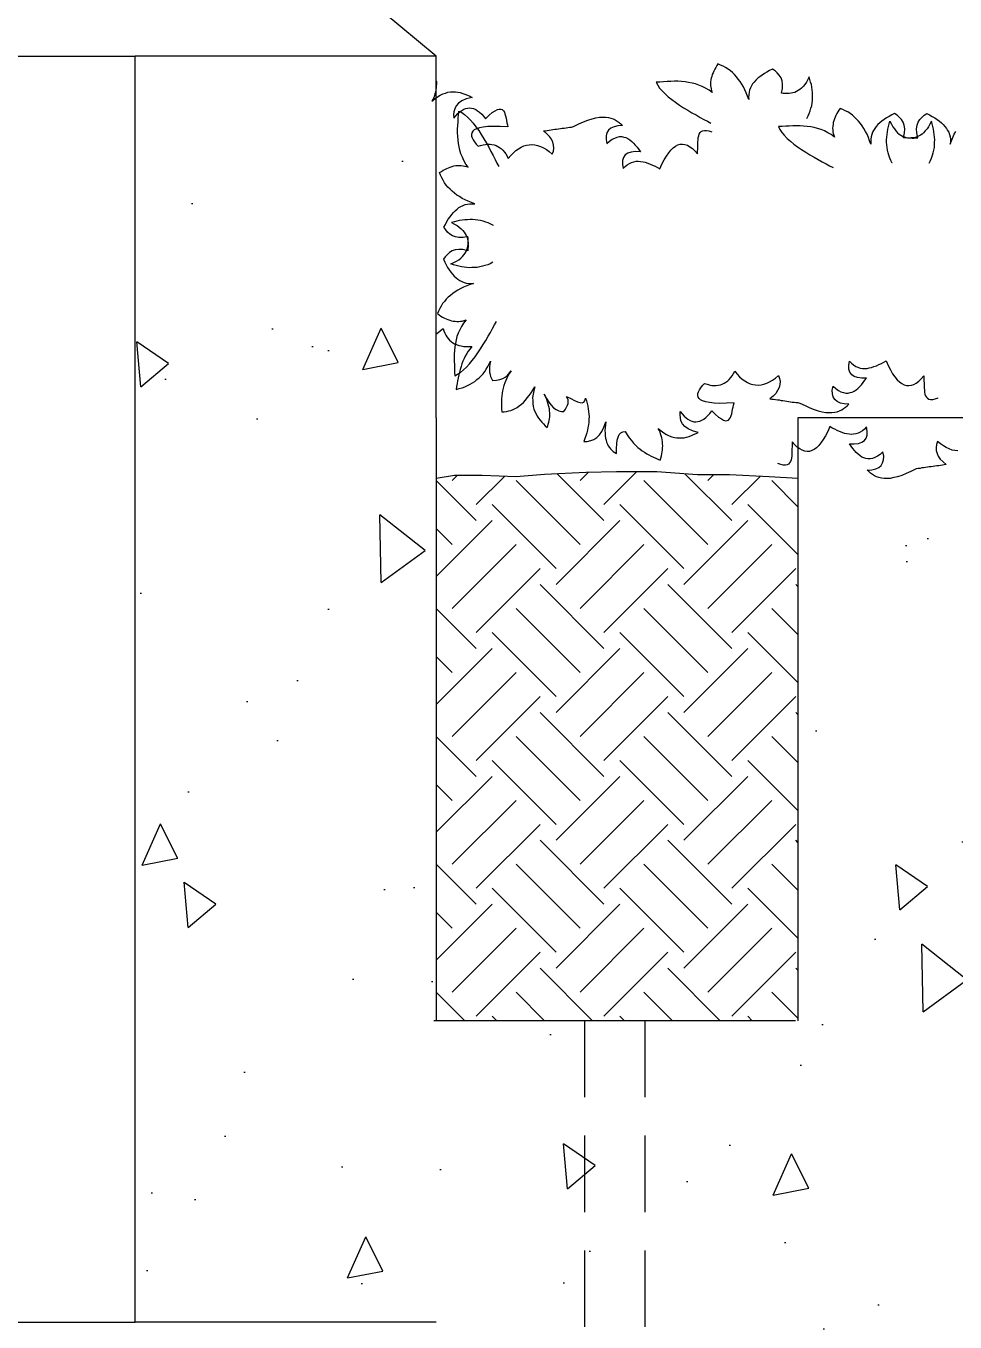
# Model space of a CAD drawing. Extents: x -24232 to 27340, y -23039 to 23489.
# Drawn here: x -7453 to -6682, y -9096 to -8021 of the extents above; entities that cross this region are included whole.
import ezdxf

# ---------------------------------------------------------------- set-up
doc = ezdxf.new("R2010")
doc.units = 0
doc.header["$LTSCALE"] = 10
doc.linetypes.add('HIDDEN', pattern=[9.525, 6.35, -3.175])
for name, color, linetype in [('0-HATCH', 8, 'CONTINUOUS'), ('1', 1, 'CONTINUOUS'), ('2', 2, 'CONTINUOUS'), ('3', 3, 'CONTINUOUS'), ('4', 4, 'CONTINUOUS')]:
    doc.layers.add(name, color=color, linetype=linetype)

msp = doc.modelspace()

# ---------------------------------------------------------------- hatches: boundary and pattern name
at = {"layer": '0-HATCH'}
h = msp.add_hatch(dxfattribs=at)
h.set_pattern_fill('AR-CONC', color=2, scale=50, angle=45, style=0)
h.set_pattern_definition([(95, (-37520.1, 8234.12), (275.776, 231.4035), [37.5, -412.5]), (40, (-37520.1, 8234.1), (-314.996, 216.884), [30, -330]), (145.4514, (-37497.1, 8253.4), (-39.2197, 448.2876), [31.87, -350.571]), (91.1842, (-37590.8, 8304.83), (435.8465, 318.807), [56.25, -618.75]), (141.6356, (-37554.5, 8331.4), (-13.9495, 674.856), [47.805, -525.8565]), (36.1842, (-37590.8, 8304.83), (-13.95, 674.856), [45, -495]), (66, (-37537.76, 8322.5), (353.3858, 68.6912), [37.5, -412.5]), (11, (-37537.76, 8322.5), (-170.3543, 342.4042), [30, -330]), (116.4514, (-37508.3, 8328.23), (183.0318, 411.0953), [31.87, -350.571]), (82.5, (-37520.09, 8234.12), (-113.3966, 121.9949), [0, -326, 0, -335, 0, -331.25]), (52.5, (-37520.09, 8234.12), (-46.4365, 232.4547), [0, -191, 0, -318.5, 0, -126.25]), (12.5, (-37598.93, 8155.27), (196.7091, 180.7604), [0, -125, 0, -390, 0, -517.5]), (2.5, (-37634.28, 8119.92), (170.795, 241.5799), [0, -162.5, 0, -259, 0, -367.5])])
h.paths.add_polyline_path([(-7112.2, -9596.2), (-6612.2, -9596.2), (-6612.2, -8596.2), (-6362.2, -8396.2), (-6362.2, -8346.2), (-6812.2, -8346.2), (-6812.2, -8846.2), (-7112.2, -8846.2), (-7112.2, -8346.2), (-7112.2, -8080.8), (-7113.4, -8081.7), (-7115.8, -8083.7), (-7115, -8082.1), (-7114.6, -8081.1), (-7113.3, -8077.5), (-7112.9, -8076), (-7112.5, -8074.3), (-7112.3, -8072.6), (-7112.2, -8071.4), (-7112.2, -8046.2), (-7362.2, -8046.2), (-7362.2, -9096.2), (-7112.2, -9096.2)])
at = {"layer": '1'}
h = msp.add_hatch(dxfattribs=at)
h.set_pattern_fill('EARTH', color=11, scale=300, angle=45, style=0)
h.set_pattern_definition([(45, (-37520.086, 8234.12), (7e-15, 106.06602), [75, -75]), (45, (-37539.97, 8254.004), (7e-15, 106.06602), [75, -75]), (45, (-37559.86, 8273.89), (7e-15, 106.06602), [75, -75]), (135, (-37559.86, 8287.15), (-106.06602, 1e-14), [75, -75]), (135, (-37539.97, 8307.04), (-106.06602, 1e-14), [75, -75]), (135, (-37520.086, 8326.925), (-106.06602, 1e-14), [75, -75])])
h.paths.add_polyline_path([(-7112.2, -8846.2), (-6812.2, -8846.2), (-6812.2, -8396.2), (-6835.8, -8394.8), (-6868.9, -8393.3), (-6895.5, -8393.3), (-6929.1, -8390.8), (-6962.7, -8390.8), (-6987.8, -8391.3), (-7022.4, -8392.8), (-7046, -8394.8), (-7074.1, -8393.8), (-7097.2, -8393.8), (-7112.2, -8396.2)])

# ---------------------------------------------------------------- linework, layer by layer
at = {"layer": '1', "linetype": 'HIDDEN'}
for p, q in [((-6989.1, -8846.2), (-6989.1, -9596.2)), ((-6939.1, -8846.2), (-6939.1, -9596.2))]:
    msp.add_line(p, q, dxfattribs=at)
at = {"layer": '1'}
for points in [[(-6804.6, -8098), (-6804.6, -8098), (-6803.5, -8095.8), (-6802.6, -8093.8), (-6801.8, -8091.5), (-6801.2, -8089.4), (-6800.6, -8087.3), (-6800.2, -8085), (-6800, -8082.9), (-6799.9, -8080.7), (-6799.9, -8078.6), (-6800, -8076.4), (-6800.2, -8074.2), (-6800.6, -8072), (-6800.9, -8069.8), (-6801.5, -8067.7), (-6802.1, -8065.5), (-6802.7, -8063.3), (-6802.7, -8063.3), (-6803.9, -8065.7), (-6805, -8067.9), (-6806.3, -8069.7), (-6807.7, -8071.3), (-6809, -8072.8), (-6810.4, -8073.9), (-6811.8, -8074.8), (-6813.2, -8075.6), (-6814.7, -8076.3), (-6816.2, -8076.7), (-6817.7, -8077), (-6819.4, -8077.2), (-6821, -8077.3), (-6822.6, -8077.3), (-6824.2, -8077.1), (-6825.8, -8077), (-6825.8, -8077), (-6824.9, -8073), (-6824.8, -8069.5), (-6825.2, -8066.6), (-6826, -8064.1), (-6827.5, -8062), (-6829.2, -8060.1), (-6831, -8058.4), (-6833.2, -8057), (-6833.2, -8057), (-6835.5, -8058.1), (-6837.8, -8059.4), (-6839.9, -8060.5), (-6841.8, -8062), (-6843.7, -8063.3), (-6845.3, -8064.6), (-6847, -8066.1), (-6848.3, -8067.7), (-6849.6, -8069.2), (-6850.5, -8070.9), (-6851.4, -8072.5), (-6852.1, -8074.4), (-6852.6, -8076.2), (-6852.9, -8078.2), (-6853, -8080.2), (-6852.8, -8082.3), (-6852.8, -8082.3), (-6853.8, -8079.5), (-6854.9, -8076.7), (-6856, -8074.1), (-6857.3, -8071.7), (-6858.7, -8069.4), (-6859.9, -8067.2), (-6861.5, -8065.2), (-6863.1, -8063.3), (-6864.7, -8061.5), (-6866.4, -8059.8), (-6868.1, -8058.3), (-6870, -8056.9), (-6872.1, -8055.6), (-6874.1, -8054.6), (-6876.2, -8053.6), (-6878.4, -8052.7), (-6878.4, -8052.7), (-6879.4, -8054.1), (-6880.3, -8055.6), (-6881.1, -8057), (-6881.8, -8058.6), (-6882.5, -8060), (-6883.1, -8061.4), (-6883.6, -8063), (-6884, -8064.4), (-6884.3, -8065.9), (-6884.5, -8067.4), (-6884.6, -8069), (-6884.5, -8070.5), (-6884.4, -8072), (-6884.1, -8073.4), (-6883.7, -8074.9), (-6883.2, -8076.4), (-6883.2, -8076.4), (-6885.8, -8074.4), (-6888.7, -8072.8), (-6891.4, -8071.4), (-6894.2, -8070.2), (-6897.1, -8069.2), (-6899.9, -8068.6), (-6902.8, -8068), (-6905.7, -8067.6), (-6908.7, -8067.3), (-6911.7, -8067.1), (-6914.6, -8067.1), (-6917.6, -8067.2), (-6920.6, -8067.3), (-6923.6, -8067.4), (-6926.6, -8067.7), (-6929.6, -8067.8), (-6929.6, -8067.8), (-6928.4, -8070.2), (-6926.8, -8072.7), (-6924.8, -8075), (-6922.3, -8077.6), (-6919.7, -8079.9), (-6916.7, -8082.2), (-6913.7, -8084.5), (-6910.3, -8086.8), (-6906.9, -8089), (-6903.5, -8091.1), (-6900, -8093.2), (-6896.5, -8095), (-6893.2, -8097), (-6890, -8098.7), (-6887, -8100.2), (-6884.2, -8101.7)], [(-7112.2, -8066.6), (-7112.1, -8067.6), (-7112.1, -8069.4), (-7112.2, -8071), (-7112.3, -8072.6), (-7112.5, -8074.3), (-7112.9, -8076), (-7113.3, -8077.5), (-7113.8, -8079), (-7114.3, -8080.7), (-7115, -8082.1), (-7115.8, -8083.7), (-7115.8, -8083.7), (-7113.4, -8081.7), (-7111.2, -8080), (-7109, -8078.5), (-7106.8, -8077.5), (-7104.6, -8076.8), (-7102.5, -8076.1), (-7100.3, -8075.8), (-7098.3, -8075.7), (-7096.3, -8075.8), (-7094.2, -8076), (-7092.3, -8076.5), (-7090.2, -8077.1), (-7088.4, -8077.7), (-7086.4, -8078.6), (-7084.4, -8079.5), (-7082.5, -8080.4), (-7082.5, -8080.4), (-7087.4, -8081.7), (-7091.1, -8083.4), (-7093.8, -8085.3), (-7095.7, -8087.5), (-7096.9, -8089.8), (-7097.5, -8092.4), (-7097.8, -8095), (-7097.6, -8097.7), (-7097.6, -8097.7), (-7096.1, -8095.7), (-7094.3, -8093.9), (-7092.7, -8092.4), (-7091.1, -8091.3), (-7089.4, -8090.3), (-7087.9, -8089.6), (-7086.1, -8089.3), (-7084.5, -8089.1), (-7082.9, -8089.4), (-7081.2, -8089.7), (-7079.5, -8090.5), (-7077.9, -8091.5), (-7076.3, -8092.8), (-7074.5, -8094.4), (-7073, -8096.1), (-7071.3, -8098.2), (-7071.3, -8098.2), (-7068.4, -8095.2), (-7065.7, -8093.1), (-7063.4, -8091.5), (-7061.5, -8090.5), (-7059.9, -8090.1), (-7058.6, -8090.2), (-7057.4, -8090.6), (-7056.5, -8091.6), (-7055.7, -8092.8), (-7055.2, -8094.2), (-7054.8, -8095.8), (-7054.3, -8097.7), (-7054, -8099.5), (-7053.5, -8101.4), (-7053.2, -8103.1), (-7052.8, -8104.8), (-7052.8, -8104.8), (-7059.2, -8104.6), (-7064.6, -8104.5), (-7069.3, -8104.7), (-7073.2, -8105.2), (-7076.4, -8105.8), (-7078.9, -8106.4), (-7080.7, -8107.4), (-7081.9, -8108.5), (-7082.8, -8109.7), (-7083, -8111.1), (-7082.9, -8112.5), (-7082.3, -8114.1), (-7081.5, -8115.6), (-7080.4, -8117.4), (-7079, -8119.2), (-7077.5, -8120.9), (-7077.5, -8120.9), (-7075.4, -8120.3), (-7073.4, -8119.7), (-7071.4, -8119.4), (-7069.5, -8119.3), (-7067.6, -8119.3), (-7066, -8119.5), (-7064.2, -8119.9), (-7062.6, -8120.4), (-7061, -8121.2), (-7059.6, -8122), (-7058.2, -8123.1), (-7056.9, -8124.3), (-7055.6, -8125.8), (-7054.5, -8127.3), (-7053.4, -8129.1), (-7052.4, -8131), (-7052.4, -8131), (-7050.3, -8128.5), (-7048.2, -8126.4), (-7046.1, -8124.6), (-7043.9, -8123), (-7041.8, -8121.7), (-7039.6, -8120.7), (-7037.3, -8120.1), (-7035.1, -8119.7), (-7032.8, -8119.6), (-7030.4, -8119.9), (-7028.1, -8120.4), (-7025.7, -8121.2), (-7023.3, -8122.3), (-7020.8, -8123.7), (-7018.5, -8125.4), (-7016, -8127.5), (-7016, -8127.5), (-7015, -8124.9), (-7014.7, -8122.5), (-7014.9, -8120), (-7015.5, -8117.5), (-7016.7, -8115.2), (-7018.3, -8112.8), (-7020.5, -8110.6), (-7023.2, -8108.3), (-7023.2, -8108.3), (-7021.6, -8108.1), (-7020.1, -8107.8), (-7018.5, -8107.7), (-7016.9, -8107.4), (-7015.4, -8107.2), (-7013.8, -8106.9), (-7012.4, -8106.8), (-7010.8, -8106.5), (-7009.2, -8106.3), (-7007.7, -8106), (-7006.1, -8105.9), (-7004.5, -8105.6), (-7003, -8105.5), (-7001.4, -8105.2), (-6999.9, -8105), (-6998.4, -8104.7), (-6998.4, -8104.7), (-6994, -8102.5), (-6989.9, -8100.8), (-6986.3, -8099.3), (-6982.9, -8098.2), (-6979.7, -8097.5), (-6976.8, -8096.9), (-6974.1, -8096.8), (-6971.6, -8096.8), (-6969.3, -8097.1), (-6967.2, -8097.6), (-6965.4, -8098.2), (-6963.6, -8099.1), (-6962, -8100.2), (-6960.4, -8101.2), (-6958.9, -8102.4), (-6957.5, -8103.8), (-6957.5, -8103.8), (-6961.4, -8104.1), (-6964.6, -8104.8), (-6967.2, -8106), (-6969.2, -8107.7), (-6970.5, -8109.8), (-6971.2, -8112.3), (-6971.3, -8115.3), (-6970.7, -8118.8), (-6970.7, -8118.8), (-6968.5, -8116.8), (-6966.2, -8115.2), (-6964.1, -8114.2), (-6962.1, -8113.5), (-6960.2, -8113), (-6958.3, -8112.9), (-6956.5, -8113.3), (-6954.8, -8113.8), (-6953.2, -8114.6), (-6951.6, -8115.7), (-6950, -8116.9), (-6948.5, -8118.4), (-6947, -8120), (-6945.6, -8121.7), (-6944.2, -8123.6), (-6942.8, -8125.5), (-6942.8, -8125.5), (-6946.9, -8125.4), (-6950.4, -8125.8), (-6953.1, -8126.8), (-6955.3, -8128.2), (-6956.7, -8130.3), (-6957.5, -8132.8), (-6957.6, -8135.9), (-6957.1, -8139.5), (-6957.1, -8139.5), (-6955.4, -8137.7), (-6953.7, -8136.3), (-6951.9, -8135.2), (-6950.1, -8134.3), (-6948.2, -8133.8), (-6946.4, -8133.4), (-6944.5, -8133.4), (-6942.6, -8133.5), (-6940.6, -8133.8), (-6938.7, -8134.2), (-6936.7, -8134.9), (-6934.8, -8135.7), (-6932.8, -8136.6), (-6930.6, -8137.6), (-6928.7, -8138.6), (-6926.6, -8139.8), (-6926.6, -8139.8), (-6924.9, -8135.8), (-6923.1, -8132.2), (-6921.2, -8129.1), (-6919.3, -8126.4), (-6917.5, -8124.1), (-6915.5, -8122.3), (-6913.6, -8120.9), (-6911.7, -8119.9), (-6909.7, -8119.3), (-6907.8, -8119.2), (-6905.8, -8119.4), (-6903.7, -8120.1), (-6901.7, -8121.3), (-6899.6, -8122.9), (-6897.5, -8124.8), (-6895.4, -8127.2), (-6895.4, -8127.2), (-6895.3, -8125.3), (-6895.2, -8123.2), (-6895.2, -8121.2), (-6895.1, -8119.3), (-6895.1, -8117.3), (-6894.9, -8115.5), (-6894.7, -8113.7), (-6894.4, -8112.2), (-6893.9, -8110.8), (-6893.2, -8109.6), (-6892.3, -8108.7), (-6891.2, -8108.1), (-6889.7, -8107.8), (-6888, -8107.8), (-6885.9, -8108.2), (-6883.5, -8109.1), (-6883.5, -8109.1), (-6883.4, -8109)], [(-7065.2, -8217.2), (-7065.2, -8217.2), (-7067.4, -8218.4), (-7069.5, -8219.2), (-7071.8, -8219.9), (-7073.9, -8220.5), (-7076, -8221.1), (-7078.3, -8221.4), (-7080.4, -8221.6), (-7082.6, -8221.6), (-7084.7, -8221.7), (-7086.9, -8221.5), (-7089.1, -8221.2), (-7091.3, -8220.9), (-7093.5, -8220.5), (-7095.6, -8219.9), (-7097.8, -8219.3), (-7100, -8218.6), (-7100, -8218.6), (-7097.5, -8217.5), (-7095.3, -8216.4), (-7093.5, -8215.1), (-7091.9, -8213.8), (-7090.4, -8212.4), (-7089.3, -8211.1), (-7088.3, -8209.7), (-7087.5, -8208.3), (-7086.8, -8206.9), (-7086.4, -8205.3), (-7086.1, -8203.8), (-7085.8, -8202.2), (-7085.7, -8200.5), (-7085.7, -8198.9), (-7085.8, -8197.3), (-7086, -8195.7), (-7086, -8195.7), (-7089.9, -8196.6), (-7093.5, -8196.6), (-7096.3, -8196.2), (-7098.8, -8195.3), (-7100.9, -8193.8), (-7102.8, -8192.1), (-7104.4, -8190.2), (-7105.8, -8188), (-7105.8, -8188), (-7104.6, -8185.8), (-7103.3, -8183.5), (-7102.2, -8181.4), (-7100.7, -8179.5), (-7099.4, -8177.6), (-7098, -8176), (-7096.5, -8174.4), (-7094.9, -8173), (-7093.4, -8171.8), (-7091.7, -8170.9), (-7090, -8170.1), (-7088.2, -8169.4), (-7086.3, -8168.9), (-7084.3, -8168.6), (-7082.3, -8168.6), (-7080.2, -8168.8), (-7080.2, -8168.8), (-7083, -8167.7), (-7085.8, -8166.6), (-7088.3, -8165.5), (-7090.8, -8164.2), (-7093, -8162.7), (-7095.2, -8161.4), (-7097.2, -8159.9), (-7099.1, -8158.3), (-7100.8, -8156.6), (-7102.5, -8154.9), (-7104, -8153.1), (-7105.4, -8151.2), (-7106.6, -8149.1), (-7107.6, -8147.1), (-7108.6, -8145), (-7109.4, -8142.8), (-7109.4, -8142.8), (-7108, -8141.8), (-7106.5, -8140.9), (-7105.1, -8140.1), (-7103.5, -8139.4), (-7102.1, -8138.8), (-7100.6, -8138.2), (-7099, -8137.7), (-7097.6, -8137.3), (-7096.1, -8137), (-7094.6, -8136.9), (-7093, -8136.8), (-7091.5, -8136.9), (-7090, -8137.1), (-7088.7, -8137.4), (-7087.1, -8137.8), (-7085.6, -8138.3), (-7085.6, -8138.3), (-7087.6, -8135.7), (-7089.2, -8132.8), (-7090.5, -8130.1), (-7091.7, -8127.2), (-7092.6, -8124.3), (-7093.2, -8121.5), (-7093.7, -8118.6), (-7094.1, -8115.6), (-7094.4, -8112.7), (-7094.5, -8109.7), (-7094.5, -8106.7), (-7094.3, -8103.8), (-7094.1, -8100.8), (-7094, -8097.8), (-7093.7, -8094.8), (-7093.5, -8091.8), (-7093.5, -8091.8), (-7091.1, -8093.1), (-7088.7, -8094.6), (-7086.4, -8096.7), (-7083.9, -8099.2), (-7081.6, -8101.9), (-7079.3, -8104.9), (-7077, -8108), (-7074.9, -8111.3), (-7072.7, -8114.8), (-7070.6, -8118.3), (-7068.6, -8121.8), (-7066.8, -8125.3), (-7064.9, -8128.6), (-7063.3, -8131.9), (-7061.8, -8134.9), (-7060.4, -8137.7)], [(-6703.2, -8134.9), (-6703.2, -8134.9), (-6702.1, -8132.7), (-6701.2, -8130.7), (-6700.4, -8128.4), (-6699.8, -8126.3), (-6699.2, -8124.2), (-6698.8, -8121.9), (-6698.6, -8119.8), (-6698.6, -8117.6), (-6698.5, -8115.5), (-6698.7, -8113.3), (-6698.9, -8111.1), (-6699.2, -8108.9), (-6699.5, -8106.7), (-6700.1, -8104.6), (-6700.7, -8102.4), (-6701.3, -8100.2), (-6701.3, -8100.2), (-6702.5, -8102.6), (-6703.7, -8104.8), (-6704.9, -8106.6), (-6706.3, -8108.2), (-6707.7, -8109.7), (-6709, -8110.8), (-6710.4, -8111.7), (-6711.9, -8112.5), (-6713.3, -8113.2), (-6714.8, -8113.6), (-6716.3, -8113.9), (-6718, -8114.1), (-6719.6, -8114.2), (-6721.2, -8114.2), (-6722.8, -8114), (-6724.5, -8113.9), (-6724.5, -8113.9), (-6723.5, -8109.9), (-6723.4, -8106.4), (-6723.8, -8103.5), (-6724.7, -8101), (-6726.1, -8098.9), (-6727.8, -8097), (-6729.7, -8095.3), (-6731.8, -8093.9), (-6731.8, -8093.9), (-6734.1, -8095), (-6736.4, -8096.3), (-6738.5, -8097.4), (-6740.4, -8098.9), (-6742.3, -8100.2), (-6744, -8101.5), (-6745.6, -8103), (-6747, -8104.6), (-6748.2, -8106.1), (-6749.2, -8107.8), (-6750, -8109.4), (-6750.7, -8111.3), (-6751.2, -8113.1), (-6751.5, -8115.1), (-6751.6, -8117.1), (-6751.4, -8119.2), (-6751.4, -8119.2), (-6752.5, -8116.4), (-6753.5, -8113.6), (-6754.6, -8111), (-6755.9, -8108.6), (-6757.3, -8106.3), (-6758.6, -8104.1), (-6760.1, -8102.1), (-6761.7, -8100.2), (-6763.3, -8098.4), (-6765, -8096.7), (-6766.8, -8095.2), (-6768.6, -8093.8), (-6770.7, -8092.5), (-6772.8, -8091.5), (-6774.8, -8090.5), (-6777, -8089.6), (-6777, -8089.6), (-6778, -8091), (-6778.9, -8092.5), (-6779.8, -8093.9), (-6780.5, -8095.5), (-6781.1, -8096.9), (-6781.7, -8098.3), (-6782.3, -8099.9), (-6782.7, -8101.3), (-6782.9, -8102.8), (-6783.1, -8104.3), (-6783.2, -8105.9), (-6783.1, -8107.4), (-6783, -8108.9), (-6782.7, -8110.3), (-6782.3, -8111.8), (-6781.8, -8113.3), (-6781.8, -8113.3), (-6784.5, -8111.3), (-6787.3, -8109.7), (-6790, -8108.3), (-6792.8, -8107.1), (-6795.7, -8106.1), (-6798.5, -8105.5), (-6801.4, -8104.9), (-6804.4, -8104.5), (-6807.3, -8104.2), (-6810.3, -8104), (-6813.3, -8104), (-6816.3, -8104.1), (-6819.2, -8104.2), (-6822.2, -8104.3), (-6825.2, -8104.6), (-6828.2, -8104.7), (-6828.2, -8104.7), (-6827, -8107.1), (-6825.5, -8109.6), (-6823.4, -8111.9), (-6820.9, -8114.5), (-6818.3, -8116.8), (-6815.3, -8119.1), (-6812.3, -8121.4), (-6809, -8123.7), (-6805.5, -8125.9), (-6802.1, -8128), (-6798.6, -8130.1), (-6795.2, -8131.9), (-6791.8, -8133.9), (-6788.6, -8135.6), (-6785.7, -8137.1), (-6782.8, -8138.6)], [(-6733.7, -8134.9), (-6733.7, -8134.9), (-6734.9, -8132.7), (-6735.8, -8130.7), (-6736.5, -8128.4), (-6737.1, -8126.3), (-6737.8, -8124.2), (-6738.1, -8121.9), (-6738.3, -8119.8), (-6738.4, -8117.6), (-6738.5, -8115.5), (-6738.3, -8113.3), (-6738.1, -8111.1), (-6737.8, -8108.9), (-6737.4, -8106.7), (-6736.8, -8104.6), (-6736.3, -8102.4), (-6735.7, -8100.2), (-6735.7, -8100.2), (-6734.5, -8102.6), (-6733.3, -8104.8), (-6732, -8106.6), (-6730.7, -8108.2), (-6729.3, -8109.7), (-6728, -8110.8), (-6726.5, -8111.7), (-6725.1, -8112.5), (-6723.7, -8113.2), (-6722.1, -8113.6), (-6720.6, -8113.9), (-6719, -8114.1), (-6717.3, -8114.2), (-6715.7, -8114.2), (-6714.1, -8114), (-6712.5, -8113.9), (-6712.5, -8113.9), (-6713.4, -8109.9), (-6713.5, -8106.4), (-6713.1, -8103.5), (-6712.3, -8101), (-6710.9, -8098.9), (-6709.2, -8097), (-6707.3, -8095.3), (-6705.1, -8093.9), (-6705.1, -8093.9), (-6702.9, -8095), (-6700.6, -8096.3), (-6698.4, -8097.4), (-6696.5, -8098.9), (-6694.6, -8100.2), (-6693, -8101.5), (-6691.4, -8103), (-6690, -8104.6), (-6688.8, -8106.1), (-6687.8, -8107.8), (-6686.9, -8109.4), (-6686.2, -8111.3), (-6685.8, -8113.1), (-6685.4, -8115.1), (-6685.4, -8117.1), (-6685.6, -8119.2), (-6685.6, -8119.2), (-6684.5, -8116.4), (-6683.4, -8113.6), (-6682.3, -8111), (-6681.1, -8108.6)], [(-7064.8, -8186.8), (-7064.8, -8186.8), (-7066.9, -8185.6), (-7069, -8184.6), (-7071.2, -8183.9), (-7073.3, -8183.2), (-7075.4, -8182.6), (-7077.7, -8182.2), (-7079.8, -8181.9), (-7082, -8181.8), (-7084.1, -8181.7), (-7086.3, -8181.9), (-7088.5, -8182), (-7090.7, -8182.3), (-7092.9, -8182.6), (-7095, -8183.2), (-7097.2, -8183.7), (-7099.5, -8184.3), (-7099.5, -8184.3), (-7097, -8185.5), (-7094.9, -8186.7), (-7093.1, -8188), (-7091.5, -8189.4), (-7090.1, -8190.8), (-7089, -8192.1), (-7088.1, -8193.6), (-7087.3, -8195), (-7086.6, -8196.5), (-7086.3, -8198), (-7086, -8199.5), (-7085.8, -8201.2), (-7085.7, -8202.8), (-7085.8, -8204.4), (-7086, -8206), (-7086.1, -8207.6), (-7086.1, -8207.6), (-7090.1, -8206.7), (-7093.6, -8206.5), (-7096.5, -8206.9), (-7099, -8207.7), (-7101.1, -8209.1), (-7103, -8210.7), (-7104.7, -8212.6), (-7106.2, -8214.7), (-7106.2, -8214.7), (-7105.1, -8217), (-7103.9, -8219.3), (-7102.8, -8221.5), (-7101.4, -8223.4), (-7100.1, -8225.3), (-7098.8, -8227), (-7097.4, -8228.6), (-7095.8, -8230), (-7094.3, -8231.3), (-7092.6, -8232.3), (-7091, -8233.1), (-7089.1, -8233.9), (-7087.3, -8234.4), (-7085.3, -8234.7), (-7083.3, -8234.8), (-7081.2, -8234.7), (-7081.2, -8234.7), (-7084.1, -8235.7), (-7086.9, -8236.7), (-7089.5, -8237.8), (-7091.9, -8239), (-7094.2, -8240.4), (-7096.4, -8241.6), (-7098.5, -8243.1), (-7100.4, -8244.7), (-7102.2, -8246.2), (-7103.9, -8247.9), (-7105.5, -8249.7), (-7106.9, -8251.5), (-7108.2, -8253.5), (-7109.3, -8255.6), (-7110.3, -8257.6), (-7111.2, -8259.8), (-7111.2, -8259.8), (-7109.9, -8260.8), (-7108.3, -8261.8), (-7106.9, -8262.6), (-7105.4, -8263.4), (-7104, -8264.1), (-7102.6, -8264.6), (-7101, -8265.2), (-7099.6, -8265.7), (-7098.1, -8266), (-7096.6, -8266.1), (-7095, -8266.3), (-7093.5, -8266.2), (-7092, -8266.1), (-7090.6, -8265.9), (-7089.1, -8265.5), (-7087.5, -8265), (-7087.5, -8265), (-7089.6, -8267.6), (-7091.3, -8270.4), (-7092.7, -8273.1), (-7093.9, -8275.9), (-7095, -8278.8), (-7095.7, -8281.6), (-7096.3, -8284.5), (-7096.8, -8287.4), (-7097.1, -8290.4), (-7097.3, -8293.3), (-7097.4, -8296.3), (-7097.3, -8299.3), (-7097.2, -8302.3), (-7097.2, -8305.3), (-7097, -8308.3), (-7096.9, -8311.3), (-7096.9, -8311.3), (-7094.5, -8310.1), (-7092, -8308.6), (-7089.6, -8306.5), (-7087, -8304.1), (-7084.7, -8301.5), (-7082.3, -8298.6), (-7079.9, -8295.6), (-7077.6, -8292.3), (-7075.4, -8288.9), (-7073.2, -8285.5), (-7071, -8282.1), (-7069.2, -8278.6), (-7067.2, -8275.3), (-7065.4, -8272.1), (-7063.9, -8269.2), (-7062.3, -8266.4)], [(-7112.2, -8276.4), (-7110.9, -8275.6), (-7108.7, -8273.9), (-7106.4, -8272.1), (-7106.4, -8272.1), (-7105.9, -8274), (-7105.1, -8275.9), (-7104.4, -8277.6), (-7103.4, -8279.1), (-7102.3, -8280.5), (-7101.3, -8281.8), (-7099.9, -8282.9), (-7098.5, -8284), (-7097, -8284.8), (-7095.3, -8285.5), (-7093.4, -8286.1), (-7091.6, -8286.5), (-7089.4, -8286.9), (-7087.3, -8287.1), (-7085.1, -8287), (-7082.7, -8287), (-7082.7, -8287), (-7084.2, -8288.9), (-7085.6, -8290.9), (-7086.9, -8292.8), (-7088.1, -8295), (-7089.1, -8297.1), (-7090.1, -8299.3), (-7090.9, -8301.5), (-7091.6, -8303.7), (-7092.4, -8306), (-7093, -8308.2), (-7093.5, -8310.6), (-7094, -8313), (-7094.6, -8315.4), (-7094.9, -8317.8), (-7095.3, -8320.2), (-7095.7, -8322.6), (-7095.7, -8322.6), (-7093.2, -8322), (-7090.8, -8321.3), (-7088.4, -8320.4), (-7086.3, -8319.4), (-7084.2, -8318.4), (-7082.1, -8317.3), (-7080.1, -8316), (-7078.4, -8314.5), (-7076.6, -8312.9), (-7074.9, -8311.3), (-7073.4, -8309.6), (-7072, -8307.7), (-7070.7, -8305.7), (-7069.4, -8303.6), (-7068.3, -8301.4), (-7067.2, -8299.1), (-7067.2, -8299.1), (-7067.7, -8301.6), (-7068, -8303.9), (-7068.1, -8306.2), (-7068, -8308.2), (-7067.6, -8310.2), (-7067.1, -8312), (-7066.5, -8313.5), (-7065.6, -8315.1), (-7065.6, -8315.1), (-7062.1, -8314.9), (-7059.4, -8314.4), (-7057, -8313.7), (-7055, -8312.6), (-7053.4, -8311.4), (-7052.2, -8310.1), (-7051.1, -8308.7), (-7050.1, -8307.2), (-7050.1, -8307.2), (-7051.4, -8309.2), (-7052.6, -8311.2), (-7053.6, -8313.2), (-7054.5, -8315.3), (-7055.3, -8317.3), (-7056.1, -8319.4), (-7056.7, -8321.5), (-7057.2, -8323.7), (-7057.5, -8325.8), (-7057.9, -8327.9), (-7058.1, -8330.1), (-7058.2, -8332.2), (-7058.2, -8334.4), (-7058.2, -8336.6), (-7058, -8338.9), (-7057.7, -8341.1), (-7057.7, -8341.1), (-7055.8, -8341.1), (-7053.9, -8340.9), (-7052.1, -8340.5), (-7050.3, -8340), (-7048.5, -8339.4), (-7046.7, -8338.5), (-7045, -8337.5), (-7043.3, -8336.3), (-7041.5, -8335), (-7039.9, -8333.4), (-7038.2, -8331.6), (-7036.7, -8329.7), (-7035.1, -8327.7), (-7033.5, -8325.5), (-7032, -8323.2), (-7030.5, -8320.6), (-7030.5, -8320.6), (-7031.3, -8323.8), (-7031.9, -8326.7), (-7032.2, -8329.4), (-7032.1, -8332), (-7032, -8334.4), (-7031.7, -8336.7), (-7031.1, -8339), (-7030.3, -8340.9), (-7029.4, -8342.9), (-7028.4, -8344.8), (-7027.4, -8346.5), (-7026, -8348.1), (-7024.7, -8349.8), (-7023.2, -8351.3), (-7021.7, -8352.8), (-7020.1, -8354.3), (-7020.1, -8354.3), (-7019.7, -8352.8), (-7019.3, -8351.4), (-7018.9, -8349.9), (-7018.5, -8348.3), (-7018.3, -8346.9), (-7018, -8345.3), (-7018, -8343.6), (-7018, -8342), (-7018.1, -8340.4), (-7018.3, -8338.6), (-7018.7, -8336.8), (-7019.2, -8334.9), (-7019.8, -8332.9), (-7020.5, -8330.9), (-7021.5, -8328.8), (-7022.7, -8326.7), (-7022.7, -8326.7), (-7020.7, -8330.2), (-7018.9, -8333.3), (-7016.8, -8335.8), (-7014.9, -8337.9), (-7012.7, -8339.4), (-7010.6, -8340.3), (-7008.4, -8340.9), (-7006.2, -8340.9), (-7006.2, -8340.9), (-7005, -8339.1), (-7004, -8337.4), (-7003.3, -8335.8), (-7002.8, -8334.2), (-7002.7, -8332.7), (-7002.8, -8331.2), (-7003.4, -8329.8), (-7004, -8328.5), (-7004, -8328.5), (-7000.6, -8330.3), (-6997.6, -8331.8), (-6995, -8332.9), (-6992.9, -8333.5), (-6991.1, -8333.7), (-6989.7, -8333.2), (-6988.8, -8332), (-6988.3, -8330), (-6988.3, -8330), (-6987.6, -8332.2), (-6987, -8334.4), (-6986.4, -8336.5), (-6986, -8338.7), (-6985.8, -8340.9), (-6985.6, -8343.1), (-6985.4, -8345.2), (-6985.5, -8347.5), (-6985.5, -8349.7), (-6985.9, -8352), (-6986.3, -8354.2), (-6986.8, -8356.5), (-6987.3, -8358.7), (-6988, -8361.1), (-6988.9, -8363.3), (-6989.8, -8365.7), (-6989.8, -8365.7), (-6986.9, -8365.7), (-6984, -8365.1), (-6981.3, -8364.2), (-6978.8, -8362.5), (-6976.7, -8360.3), (-6974.7, -8357.5), (-6973, -8353.9), (-6971.5, -8349.6), (-6971.5, -8349.6), (-6971.8, -8352.1), (-6972.1, -8354.5), (-6972.2, -8356.8), (-6972.1, -8359), (-6971.9, -8361.1), (-6971.7, -8363), (-6971.3, -8364.8), (-6970.8, -8366.4), (-6970.2, -8368), (-6969.5, -8369.4), (-6968.5, -8370.9), (-6967.6, -8372), (-6966.5, -8373.1), (-6965.4, -8374.2), (-6963.9, -8375), (-6962.5, -8375.8), (-6962.5, -8375.8), (-6962.7, -8371.6), (-6962.4, -8367.8), (-6962, -8364.6), (-6961.3, -8362.1), (-6960.3, -8360), (-6958.9, -8358.7), (-6957.4, -8357.8), (-6955.4, -8357.5), (-6955.4, -8357.5), (-6953.7, -8360.3), (-6952.1, -8362.9), (-6950.2, -8365.1), (-6948.5, -8367.2), (-6946.7, -8369.1), (-6944.8, -8370.8), (-6943.1, -8372.2), (-6941.2, -8373.6), (-6939.4, -8374.8), (-6937.5, -8376), (-6935.7, -8377), (-6933.8, -8378), (-6932, -8378.8), (-6930.1, -8379.7), (-6928.2, -8380.5), (-6926.4, -8381.4), (-6926.4, -8381.4), (-6925.8, -8379.7), (-6925.4, -8377.8), (-6924.9, -8376.1), (-6924.6, -8374.4), (-6924.4, -8372.7), (-6924.3, -8371), (-6924.2, -8369.3), (-6924.4, -8367.7), (-6924.5, -8366), (-6924.7, -8364.4), (-6925.1, -8362.7), (-6925.5, -8361.2), (-6926, -8359.6), (-6926.5, -8358), (-6927.2, -8356.5), (-6928, -8355), (-6928, -8355), (-6925.6, -8357), (-6923.3, -8358.7), (-6921.2, -8360.1), (-6919, -8361.1), (-6916.7, -8361.9), (-6914.6, -8362.5), (-6912.5, -8362.9), (-6910.5, -8362.9), (-6908.4, -8362.9), (-6906.4, -8362.7), (-6904.4, -8362.2), (-6902.4, -8361.6), (-6900.5, -8360.9), (-6898.6, -8360), (-6896.6, -8359.2), (-6894.7, -8358.3), (-6894.7, -8358.3), (-6899.6, -8357), (-6903.2, -8355.2), (-6906, -8353.3), (-6907.8, -8351.1), (-6909.1, -8348.8), (-6909.6, -8346.2), (-6909.9, -8343.6), (-6909.8, -8340.9), (-6909.8, -8340.9), (-6908.2, -8343), (-6906.5, -8344.8), (-6904.9, -8346.3), (-6903.3, -8347.4), (-6901.6, -8348.4), (-6900, -8349.1), (-6898.3, -8349.4), (-6896.7, -8349.5), (-6895.1, -8349.3), (-6893.4, -8348.9), (-6891.7, -8348.1), (-6890.1, -8347.2), (-6888.5, -8345.9), (-6886.7, -8344.3), (-6885.2, -8342.5), (-6883.5, -8340.4), (-6883.5, -8340.4), (-6880.5, -8343.4), (-6877.9, -8345.6), (-6875.6, -8347.1), (-6873.7, -8348.1), (-6872.1, -8348.6), (-6870.7, -8348.4), (-6869.6, -8348), (-6868.7, -8347), (-6867.9, -8345.9), (-6867.4, -8344.4), (-6866.9, -8342.9), (-6866.5, -8341), (-6866.2, -8339.1), (-6865.7, -8337.3), (-6865.4, -8335.6), (-6865, -8333.8), (-6865, -8333.8), (-6871.3, -8334), (-6876.8, -8334.2), (-6881.5, -8334), (-6885.4, -8333.5), (-6888.6, -8332.9), (-6891.1, -8332.2), (-6892.9, -8331.2), (-6894.1, -8330.1), (-6894.9, -8329), (-6895.2, -8327.6), (-6895.1, -8326.1), (-6894.5, -8324.6), (-6893.7, -8323), (-6892.5, -8321.2), (-6891.2, -8319.5), (-6889.6, -8317.7), (-6889.6, -8317.7), (-6887.5, -8318.3), (-6885.6, -8318.9), (-6883.6, -8319.3), (-6881.7, -8319.3), (-6879.8, -8319.4), (-6878.1, -8319.1), (-6876.3, -8318.8), (-6874.8, -8318.2), (-6873.2, -8317.5), (-6871.8, -8316.6), (-6870.3, -8315.6), (-6869.1, -8314.3), (-6867.8, -8312.8), (-6866.7, -8311.3), (-6865.5, -8309.5), (-6864.5, -8307.6), (-6864.5, -8307.6), (-6862.5, -8310.1), (-6860.4, -8312.2), (-6858.3, -8314.1), (-6856.1, -8315.6), (-6853.9, -8316.9), (-6851.7, -8317.9), (-6849.5, -8318.6), (-6847.2, -8318.9), (-6844.9, -8319), (-6842.6, -8318.7), (-6840.3, -8318.3), (-6837.9, -8317.4), (-6835.5, -8316.3), (-6833, -8314.9), (-6830.7, -8313.3), (-6828.2, -8311.2), (-6828.2, -8311.2), (-6827.2, -8313.7), (-6826.9, -8316.2), (-6827, -8318.6), (-6827.7, -8321.1), (-6828.9, -8323.5), (-6830.4, -8325.9), (-6832.7, -8328.1), (-6835.4, -8330.4), (-6835.4, -8330.4), (-6833.8, -8330.6), (-6832.3, -8330.8), (-6830.7, -8331), (-6829.1, -8331.3), (-6827.6, -8331.4), (-6826, -8331.7), (-6824.5, -8331.9), (-6822.9, -8332.2), (-6821.3, -8332.3), (-6819.9, -8332.6), (-6818.3, -8332.8), (-6816.7, -8333.1), (-6815.2, -8333.2), (-6813.6, -8333.5), (-6812.1, -8333.6), (-6810.5, -8333.9), (-6810.5, -8333.9), (-6806.1, -8336.1), (-6802.1, -8337.9), (-6798.5, -8339.3), (-6795.1, -8340.5), (-6791.9, -8341.2), (-6789, -8341.8), (-6786.3, -8341.9), (-6783.8, -8341.9), (-6781.5, -8341.5), (-6779.4, -8341.1), (-6777.6, -8340.4), (-6775.7, -8339.5), (-6774.1, -8338.5), (-6772.5, -8337.4), (-6771.1, -8336.2), (-6769.7, -8334.9), (-6769.7, -8334.9), (-6773.6, -8334.6), (-6776.8, -8333.9), (-6779.4, -8332.7), (-6781.4, -8331), (-6782.7, -8328.8), (-6783.4, -8326.3), (-6783.5, -8323.3), (-6782.9, -8319.9), (-6782.9, -8319.9), (-6780.6, -8321.9), (-6778.3, -8323.4), (-6776.3, -8324.5), (-6774.3, -8325.2), (-6772.3, -8325.7), (-6770.4, -8325.7), (-6768.6, -8325.3), (-6767, -8324.8), (-6765.4, -8324), (-6763.8, -8323), (-6762.2, -8321.8), (-6760.7, -8320.3), (-6759.2, -8318.7), (-6757.8, -8316.9), (-6756.4, -8315), (-6755, -8313.2), (-6755, -8313.2), (-6759.1, -8313.3), (-6762.5, -8312.8), (-6765.3, -8311.9), (-6767.4, -8310.4), (-6768.9, -8308.4), (-6769.7, -8305.9), (-6769.8, -8302.8), (-6769.3, -8299.1), (-6769.3, -8299.1), (-6767.6, -8300.9), (-6765.8, -8302.3), (-6764, -8303.5), (-6762.2, -8304.3), (-6760.4, -8304.9), (-6758.5, -8305.2), (-6756.6, -8305.3), (-6754.7, -8305.2), (-6752.8, -8304.8), (-6750.9, -8304.5), (-6748.9, -8303.7), (-6746.9, -8303), (-6744.9, -8302.1), (-6742.8, -8301.1), (-6740.8, -8300.1), (-6738.8, -8298.9), (-6738.8, -8298.9), (-6737, -8302.9), (-6735.2, -8306.4), (-6733.4, -8309.6), (-6731.5, -8312.2), (-6729.7, -8314.6), (-6727.7, -8316.4), (-6725.8, -8317.8), (-6723.8, -8318.8), (-6721.9, -8319.4), (-6720, -8319.5), (-6717.9, -8319.2), (-6715.8, -8318.5), (-6713.8, -8317.4), (-6711.8, -8315.8), (-6709.7, -8313.8), (-6707.6, -8311.5), (-6707.6, -8311.5), (-6707.5, -8313.4), (-6707.4, -8315.4), (-6707.3, -8317.5), (-6707.2, -8319.4), (-6707.3, -8321.4), (-6707.1, -8323.2), (-6706.9, -8324.9), (-6706.6, -8326.5), (-6706.1, -8327.9), (-6705.4, -8329), (-6704.5, -8329.9), (-6703.3, -8330.6), (-6701.9, -8330.9), (-6700.1, -8330.9), (-6698, -8330.4), (-6695.7, -8329.6), (-6695.7, -8329.6), (-6695.6, -8329.7)], [(-6679.4, -8373.6), (-6681.7, -8373.3), (-6684.1, -8372.9), (-6686.5, -8372), (-6688.9, -8370.9), (-6691.3, -8369.5), (-6693.6, -8367.9), (-6696.1, -8365.8), (-6696.1, -8365.8), (-6697.1, -8368.4), (-6697.4, -8370.8), (-6697.3, -8373.3), (-6696.6, -8375.8), (-6695.5, -8378.1), (-6693.9, -8380.5), (-6691.6, -8382.7), (-6689, -8385), (-6689, -8385), (-6690.6, -8385.2), (-6692, -8385.5), (-6693.6, -8385.6), (-6695.2, -8385.9), (-6696.7, -8386.1), (-6698.3, -8386.3), (-6699.8, -8386.5), (-6701.4, -8386.8), (-6703, -8386.9), (-6704.5, -8387.2), (-6706.1, -8387.4), (-6707.7, -8387.7), (-6709.1, -8387.8), (-6710.7, -8388.1), (-6712.2, -8388.3), (-6713.8, -8388.6), (-6713.8, -8388.6), (-6718.2, -8390.8), (-6722.2, -8392.5), (-6725.9, -8393.9), (-6729.3, -8395.1), (-6732.4, -8395.8), (-6735.4, -8396.4), (-6738.1, -8396.5), (-6740.5, -8396.5), (-6742.8, -8396.2), (-6744.9, -8395.7), (-6746.7, -8395.1), (-6748.6, -8394.2), (-6750.2, -8393.1), (-6751.8, -8392), (-6753.3, -8390.8), (-6754.6, -8389.5), (-6754.6, -8389.5), (-6750.7, -8389.2), (-6747.5, -8388.5), (-6744.9, -8387.3), (-6742.9, -8385.6), (-6741.7, -8383.5), (-6741, -8380.9), (-6740.8, -8378), (-6741.5, -8374.5), (-6741.5, -8374.5), (-6743.7, -8376.5), (-6746, -8378.1), (-6748.1, -8379.1), (-6750, -8379.8), (-6752, -8380.3), (-6753.9, -8380.3), (-6755.7, -8380), (-6757.4, -8379.5), (-6758.9, -8378.7), (-6760.5, -8377.6), (-6762.1, -8376.4), (-6763.6, -8374.9), (-6765.1, -8373.3), (-6766.5, -8371.6), (-6767.9, -8369.7), (-6769.3, -8367.8), (-6769.3, -8367.8), (-6765.3, -8367.9), (-6761.8, -8367.4), (-6759, -8366.5), (-6756.9, -8365.1), (-6755.5, -8363), (-6754.6, -8360.5), (-6754.5, -8357.4), (-6755, -8353.8), (-6755, -8353.8), (-6756.7, -8355.6), (-6758.5, -8357), (-6760.3, -8358.1), (-6762.1, -8358.9), (-6763.9, -8359.5), (-6765.8, -8359.8), (-6767.7, -8359.9), (-6769.6, -8359.8), (-6771.5, -8359.5), (-6773.5, -8359.1), (-6775.4, -8358.4), (-6777.4, -8357.6), (-6779.4, -8356.7), (-6781.5, -8355.7), (-6783.5, -8354.7), (-6785.5, -8353.5), (-6785.5, -8353.5), (-6787.3, -8357.5), (-6789.1, -8361.1), (-6791, -8364.2), (-6792.9, -8366.8), (-6794.7, -8369.2), (-6796.6, -8371), (-6798.5, -8372.4), (-6800.5, -8373.4), (-6802.4, -8374), (-6804.3, -8374.1), (-6806.4, -8373.9), (-6808.5, -8373.1), (-6810.5, -8372), (-6812.6, -8370.4), (-6814.6, -8368.5), (-6816.8, -8366.1), (-6816.8, -8366.1), (-6816.9, -8368), (-6816.9, -8370), (-6817, -8372.1), (-6817.1, -8374), (-6817, -8376), (-6817.2, -8377.8), (-6817.5, -8379.6), (-6817.7, -8381.1), (-6818.3, -8382.5), (-6819, -8383.6), (-6819.8, -8384.5), (-6821, -8385.2), (-6822.4, -8385.5), (-6824.2, -8385.5), (-6826.3, -8385), (-6828.7, -8384.2), (-6828.7, -8384.2), (-6828.8, -8384.3)]]:
    msp.add_lwpolyline(points, dxfattribs=at)
at = {"layer": '2'}
for p, q in [((-10362.2, -8046.2), (-7362.2, -8046.2)), ((-10362.2, -9096.2), (-7362.2, -9096.2))]:
    msp.add_line(p, q, dxfattribs=at)
msp.add_lwpolyline([(-7112.2, -8396.2), (-7097.2, -8393.8), (-7074.1, -8393.8), (-7046, -8394.8), (-7022.4, -8392.8), (-6987.8, -8391.3), (-6962.7, -8390.8), (-6929.1, -8390.8), (-6895.5, -8393.3), (-6868.9, -8393.3), (-6835.8, -8394.8), (-6812.2, -8396.2)], dxfattribs=at)
at = {"layer": '3'}
for p, q in [((-7112.2, -8046.2), (-8862.2, -6596.2)), ((-7112.2, -8046.2), (-7362.2, -8046.2)), ((-7112.2, -9096.2), (-7362.2, -9096.2))]:
    msp.add_line(p, q, dxfattribs=at)
at = {"layer": '4', "color": 5}
for p, q in [((-7362.2, -9096.2), (-7362.2, -8046.2)), ((-7112.2, -8346.2), (-7112.2, -8046.2)), ((-7112.2, -8346.2), (-7112.2, -8846.2)), ((-6362.2, -8346.2), (-6812.2, -8346.2)), ((-6812.2, -8346.2), (-6812.2, -8846.2)), ((-6814.1, -8846.2), (-7114.1, -8846.2))]:
    msp.add_line(p, q, dxfattribs=at)

doc.saveas('drawing.dxf')
